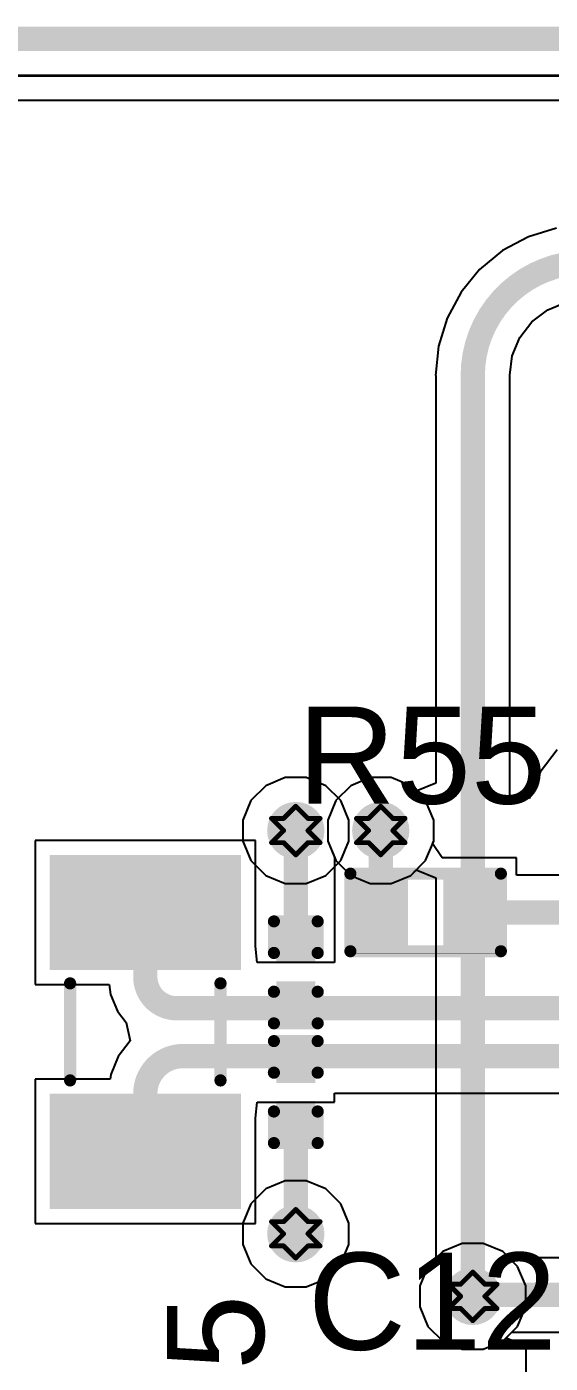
# Model space of a CAD drawing. Header units: inches. Extents: x 24 to 500, y 68 to 269.
# Drawn here: x 330.18 to 335.66, y 153.66 to 167.64 of the extents above; entities that cross this region are included whole.
import ezdxf

# ---------------------------------------------------------------- set-up
doc = ezdxf.new("R2010")
doc.units = ezdxf.units.IN
for name, color, linetype in [('Bottom Layer', 5, 'Continuous'), ('Drill Drawing', 1, 'Continuous'), ('Layer 1', 16, 'Continuous'), ('Layer 2', 76, 'Continuous'), ('Top Layer', 1, 'Continuous'), ('Top Overlay', 2, 'Continuous'), ('Top Paste', 8, 'Continuous'), ('Top Solder', 216, 'Continuous'), ('Via Holes', 16, 'Continuous')]:
    doc.layers.add(name, color=color, linetype=linetype)
doc.styles.add('Arial', font='', dxfattribs={"height": 0.2})
doc.styles.get('Arial').set_extended_font_data('Arial')

# ---------------------------------------------------------------- blocks, each defined once
blk = doc.blocks.new('NX3215SA_32_768K_STD_MUA_8__65')
at = {"layer": 'Top Layer'}
for points in [[(-1.75, 0.9), (-0.75, 0.9), (-0.75, -0.9), (-1.75, -0.9)], [(0.75, 0.9), (1.75, 0.9), (1.75, -0.9), (0.75, -0.9)]]:
    blk.add_hatch(color=1, dxfattribs=at).paths.add_polyline_path(points)
at = {"layer": 'Top Paste'}
for points in [[(-1.75, 0.9), (-0.75, 0.9), (-0.75, -0.9), (-1.75, -0.9)], [(0.75, 0.9), (1.75, 0.9), (1.75, -0.9), (0.75, -0.9)]]:
    blk.add_hatch(color=8, dxfattribs=at).paths.add_polyline_path(points)
at = {"layer": 'Top Solder'}
for points in [[(-1.852, 1.002), (-0.648, 1.002), (-0.648, -1.002), (-1.852, -1.002)], [(0.648, 1.002), (1.852, 1.002), (1.852, -1.002), (0.648, -1.002)]]:
    blk.add_hatch(color=216, dxfattribs=at).paths.add_polyline_path(points)
at = {"layer": 'Top Overlay'}
for points in [[(-0.508, 0.787, 0.127, 0.127, 0), (0.508, 0.787, 0.127, 0.127, 0)], [(-0.508, -0.787, 0.127, 0.127, 0), (0.508, -0.787, 0.127, 0.127, 0)]]:
    blk.add_lwpolyline(points, format="xyseb", dxfattribs=at)
for points in [[(-0.54, 0.787, 0.0635, 0.0635, 1), (-0.476, 0.787, 0.0635, 0.0635, 1)], [(0.476, 0.787, 0.0635, 0.0635, 1), (0.54, 0.787, 0.0635, 0.0635, 1)], [(-0.54, -0.787, 0.0635, 0.0635, 1), (-0.476, -0.787, 0.0635, 0.0635, 1)], [(0.476, -0.787, 0.0635, 0.0635, 1), (0.54, -0.787, 0.0635, 0.0635, 1)]]:
    blk.add_lwpolyline(points, format="xyseb", close=True, dxfattribs=at)
blk = doc.blocks.new('R___0402_119')
at = {"layer": 'Top Layer'}
for points in [[(-0.699, -0.317), (-0.699, 0.318), (-0.241, 0.318), (-0.241, -0.317)], [(0.241, -0.317), (0.241, 0.318), (0.699, 0.318), (0.699, -0.317)]]:
    blk.add_hatch(color=1, dxfattribs=at).paths.add_polyline_path(points)
at = {"layer": 'Top Paste'}
for points in [[(-0.699, -0.317), (-0.699, 0.318), (-0.241, 0.318), (-0.241, -0.317)], [(0.241, -0.317), (0.241, 0.318), (0.699, 0.318), (0.699, -0.317)]]:
    blk.add_hatch(color=8, dxfattribs=at).paths.add_polyline_path(points)
at = {"layer": 'Top Solder'}
for points in [[(-0.754, -0.372), (-0.754, 0.373), (-0.186, 0.373), (-0.186, -0.372)], [(0.186, -0.372), (0.186, 0.373), (0.754, 0.373), (0.754, -0.372)]]:
    blk.add_hatch(color=216, dxfattribs=at).paths.add_polyline_path(points)
at = {"layer": 'Top Overlay'}
for points in [[(-0.787, 0.406, 0.127, 0.127, 0), (0.787, 0.406, 0.127, 0.127, 0)], [(-0.787, -0.406, 0.127, 0.127, 0), (-0.787, 0.406, 0.127, 0.127, 0)], [(0.787, -0.406, 0.127, 0.127, 0), (0.787, 0.406, 0.127, 0.127, 0)], [(-0.787, -0.406, 0.127, 0.127, 0), (0.787, -0.406, 0.127, 0.127, 0)], [(-0.813, -0.432, 0.00323, 0.00323, 0), (0.813, -0.432, 0.00323, 0.00323, 0)]]:
    blk.add_lwpolyline(points, format="xyseb", dxfattribs=at)
for points in [[(-0.819, 0.406, 0.0635, 0.0635, 1), (-0.756, 0.406, 0.0635, 0.0635, 1)], [(-0.819, 0.406, 0.0635, 0.0635, 1), (-0.756, 0.406, 0.0635, 0.0635, 1)], [(0.756, 0.406, 0.0635, 0.0635, 1), (0.819, 0.406, 0.0635, 0.0635, 1)], [(0.756, 0.406, 0.0635, 0.0635, 1), (0.819, 0.406, 0.0635, 0.0635, 1)], [(-0.819, -0.406, 0.0635, 0.0635, 1), (-0.756, -0.406, 0.0635, 0.0635, 1)], [(-0.819, -0.406, 0.0635, 0.0635, 1), (-0.756, -0.406, 0.0635, 0.0635, 1)], [(0.756, -0.406, 0.0635, 0.0635, 1), (0.819, -0.406, 0.0635, 0.0635, 1)], [(0.756, -0.406, 0.0635, 0.0635, 1), (0.819, -0.406, 0.0635, 0.0635, 1)], [(-0.814, -0.432, 0.00161, 0.00161, 1), (-0.812, -0.432, 0.00161, 0.00161, 1)], [(0.812, -0.432, 0.00161, 0.00161, 1), (0.814, -0.432, 0.00161, 0.00161, 1)]]:
    blk.add_lwpolyline(points, format="xyseb", close=True, dxfattribs=at)
blk = doc.blocks.new('C___0201_206')
at = {"layer": 'Top Layer'}
for points in [[(-0.45, 0.15), (-0.15, 0.15), (-0.15, -0.15), (-0.45, -0.15)], [(0.15, 0.15), (0.45, 0.15), (0.45, -0.15), (0.15, -0.15)]]:
    blk.add_hatch(color=1, dxfattribs=at).paths.add_polyline_path(points)
at = {"layer": 'Top Paste'}
for points in [[(-0.45, 0.15), (-0.15, 0.15), (-0.15, -0.15), (-0.45, -0.15)], [(0.15, 0.15), (0.45, 0.15), (0.45, -0.15), (0.15, -0.15)]]:
    blk.add_hatch(color=8, dxfattribs=at).paths.add_polyline_path(points)
at = {"layer": 'Top Solder'}
for points in [[(-0.505, 0.205), (-0.095, 0.205), (-0.095, -0.205), (-0.505, -0.205)], [(0.095, 0.205), (0.505, 0.205), (0.505, -0.205), (0.095, -0.205)]]:
    blk.add_hatch(color=216, dxfattribs=at).paths.add_polyline_path(points)
at = {"layer": 'Top Overlay'}
for points in [[(-0.533, 0.229, 0.127, 0.127, 0), (-0.203, 0.229, 0.127, 0.127, 0)], [(-0.533, 0.229, 0.127, 0.127, 0), (-0.533, -0.229, 0.127, 0.127, 0)], [(0.203, 0.229, 0.127, 0.127, 0), (0.533, 0.229, 0.127, 0.127, 0)], [(0.533, 0.229, 0.127, 0.127, 0), (0.533, -0.229, 0.127, 0.127, 0)], [(-0.533, -0.229, 0.127, 0.127, 0), (-0.203, -0.229, 0.127, 0.127, 0)], [(0.203, -0.229, 0.127, 0.127, 0), (0.533, -0.229, 0.127, 0.127, 0)]]:
    blk.add_lwpolyline(points, format="xyseb", dxfattribs=at)
for points in [[(-0.565, 0.229, 0.0635, 0.0635, 1), (-0.502, 0.229, 0.0635, 0.0635, 1)], [(-0.565, 0.229, 0.0635, 0.0635, 1), (-0.502, 0.229, 0.0635, 0.0635, 1)], [(-0.235, 0.229, 0.0635, 0.0635, 1), (-0.171, 0.229, 0.0635, 0.0635, 1)], [(0.171, 0.229, 0.0635, 0.0635, 1), (0.235, 0.229, 0.0635, 0.0635, 1)], [(0.502, 0.229, 0.0635, 0.0635, 1), (0.565, 0.229, 0.0635, 0.0635, 1)], [(0.502, 0.229, 0.0635, 0.0635, 1), (0.565, 0.229, 0.0635, 0.0635, 1)], [(-0.565, -0.229, 0.0635, 0.0635, 1), (-0.502, -0.229, 0.0635, 0.0635, 1)], [(-0.565, -0.229, 0.0635, 0.0635, 1), (-0.502, -0.229, 0.0635, 0.0635, 1)], [(-0.235, -0.229, 0.0635, 0.0635, 1), (-0.171, -0.229, 0.0635, 0.0635, 1)], [(0.171, -0.229, 0.0635, 0.0635, 1), (0.235, -0.229, 0.0635, 0.0635, 1)], [(0.502, -0.229, 0.0635, 0.0635, 1), (0.565, -0.229, 0.0635, 0.0635, 1)], [(0.502, -0.229, 0.0635, 0.0635, 1), (0.565, -0.229, 0.0635, 0.0635, 1)]]:
    blk.add_lwpolyline(points, format="xyseb", close=True, dxfattribs=at)
blk = doc.blocks.new('C___0201_207')
at = {"layer": 'Top Layer'}
for points in [[(-0.45, 0.15), (-0.15, 0.15), (-0.15, -0.15), (-0.45, -0.15)], [(0.15, 0.15), (0.45, 0.15), (0.45, -0.15), (0.15, -0.15)]]:
    blk.add_hatch(color=1, dxfattribs=at).paths.add_polyline_path(points)
at = {"layer": 'Top Paste'}
for points in [[(-0.45, 0.15), (-0.15, 0.15), (-0.15, -0.15), (-0.45, -0.15)], [(0.15, 0.15), (0.45, 0.15), (0.45, -0.15), (0.15, -0.15)]]:
    blk.add_hatch(color=8, dxfattribs=at).paths.add_polyline_path(points)
at = {"layer": 'Top Solder'}
for points in [[(-0.505, 0.205), (-0.095, 0.205), (-0.095, -0.205), (-0.505, -0.205)], [(0.095, 0.205), (0.505, 0.205), (0.505, -0.205), (0.095, -0.205)]]:
    blk.add_hatch(color=216, dxfattribs=at).paths.add_polyline_path(points)
at = {"layer": 'Top Overlay'}
for points in [[(-0.203, 0.229, 0.127, 0.127, 0), (-0.533, 0.229, 0.127, 0.127, 0)], [(-0.533, -0.229, 0.127, 0.127, 0), (-0.533, 0.229, 0.127, 0.127, 0)], [(0.533, 0.229, 0.127, 0.127, 0), (0.203, 0.229, 0.127, 0.127, 0)], [(0.533, -0.229, 0.127, 0.127, 0), (0.533, 0.229, 0.127, 0.127, 0)], [(-0.203, -0.229, 0.127, 0.127, 0), (-0.533, -0.229, 0.127, 0.127, 0)], [(0.533, -0.229, 0.127, 0.127, 0), (0.203, -0.229, 0.127, 0.127, 0)]]:
    blk.add_lwpolyline(points, format="xyseb", dxfattribs=at)
for points in [[(-0.565, 0.229, 0.0635, 0.0635, 1), (-0.502, 0.229, 0.0635, 0.0635, 1)], [(-0.565, 0.229, 0.0635, 0.0635, 1), (-0.502, 0.229, 0.0635, 0.0635, 1)], [(-0.235, 0.229, 0.0635, 0.0635, 1), (-0.171, 0.229, 0.0635, 0.0635, 1)], [(0.171, 0.229, 0.0635, 0.0635, 1), (0.235, 0.229, 0.0635, 0.0635, 1)], [(0.502, 0.229, 0.0635, 0.0635, 1), (0.565, 0.229, 0.0635, 0.0635, 1)], [(0.502, 0.229, 0.0635, 0.0635, 1), (0.565, 0.229, 0.0635, 0.0635, 1)], [(-0.565, -0.229, 0.0635, 0.0635, 1), (-0.502, -0.229, 0.0635, 0.0635, 1)], [(-0.565, -0.229, 0.0635, 0.0635, 1), (-0.502, -0.229, 0.0635, 0.0635, 1)], [(-0.235, -0.229, 0.0635, 0.0635, 1), (-0.171, -0.229, 0.0635, 0.0635, 1)], [(0.171, -0.229, 0.0635, 0.0635, 1), (0.235, -0.229, 0.0635, 0.0635, 1)], [(0.502, -0.229, 0.0635, 0.0635, 1), (0.565, -0.229, 0.0635, 0.0635, 1)], [(0.502, -0.229, 0.0635, 0.0635, 1), (0.565, -0.229, 0.0635, 0.0635, 1)]]:
    blk.add_lwpolyline(points, format="xyseb", close=True, dxfattribs=at)

msp = doc.modelspace()

# ---------------------------------------------------------------- hatches: boundary and pattern name
at = {"layer": 'Bottom Layer'}
h = msp.add_hatch(color=5, dxfattribs=at)
edge = h.paths.add_edge_path()
edge.add_arc((332.994, 159.231), 0.3, 0, 360)
h = msp.add_hatch(color=5, dxfattribs=at)
edge = h.paths.add_edge_path()
edge.add_arc((333.883, 159.231), 0.3, 0, 360)
h = msp.add_hatch(color=5, dxfattribs=at)
edge = h.paths.add_edge_path()
edge.add_arc((332.994, 155.011), 0.3, 0, 360)
h = msp.add_hatch(color=5, dxfattribs=at)
edge = h.paths.add_edge_path()
edge.add_arc((334.846, 154.356), 0.3, 0, 360)
at = {"layer": 'Layer 1'}
h = msp.add_hatch(color=16, dxfattribs=at)
edge = h.paths.add_edge_path()
edge.add_arc((332.994, 159.231), 0.3, 0, 360)
h = msp.add_hatch(color=16, dxfattribs=at)
edge = h.paths.add_edge_path()
edge.add_arc((333.883, 159.231), 0.3, 0, 360)
h = msp.add_hatch(color=16, dxfattribs=at)
edge = h.paths.add_edge_path()
edge.add_arc((332.994, 155.011), 0.3, 0, 360)
h = msp.add_hatch(color=16, dxfattribs=at)
edge = h.paths.add_edge_path()
edge.add_arc((334.846, 154.356), 0.3, 0, 360)
at = {"layer": 'Layer 2'}
h = msp.add_hatch(color=76, dxfattribs=at)
edge = h.paths.add_edge_path()
edge.add_arc((332.994, 159.231), 0.3, 0, 360)
h = msp.add_hatch(color=76, dxfattribs=at)
edge = h.paths.add_edge_path()
edge.add_arc((333.883, 159.231), 0.3, 0, 360)
h = msp.add_hatch(color=76, dxfattribs=at)
edge = h.paths.add_edge_path()
edge.add_arc((332.994, 155.011), 0.3, 0, 360)
h = msp.add_hatch(color=76, dxfattribs=at)
edge = h.paths.add_edge_path()
edge.add_arc((334.846, 154.356), 0.3, 0, 360)
at = {"layer": 'Top Layer'}
h = msp.add_hatch(color=1, dxfattribs=at)
edge = h.paths.add_edge_path()
edge.add_arc((332.994, 159.231), 0.3, 0, 360)
h = msp.add_hatch(color=1, dxfattribs=at)
edge = h.paths.add_edge_path()
edge.add_arc((333.883, 159.231), 0.3, 0, 360)
h = msp.add_hatch(color=1, dxfattribs=at)
edge = h.paths.add_edge_path()
edge.add_arc((332.994, 155.011), 0.3, 0, 360)
h = msp.add_hatch(color=1, dxfattribs=at)
edge = h.paths.add_edge_path()
edge.add_arc((334.846, 154.356), 0.3, 0, 360)
at = {"layer": 'Via Holes'}
h = msp.add_hatch(color=7, dxfattribs=at)
edge = h.paths.add_edge_path()
edge.add_arc((332.994, 159.231), 0.15, 0, 360)
h = msp.add_hatch(color=7, dxfattribs=at)
edge = h.paths.add_edge_path()
edge.add_arc((333.883, 159.231), 0.15, 0, 360)
h = msp.add_hatch(color=7, dxfattribs=at)
edge = h.paths.add_edge_path()
edge.add_arc((332.994, 155.011), 0.15, 0, 360)
h = msp.add_hatch(color=7, dxfattribs=at)
edge = h.paths.add_edge_path()
edge.add_arc((334.846, 154.356), 0.15, 0, 360)

# ---------------------------------------------------------------- linework, layer by layer
at = {"layer": 'Bottom Layer'}
for p, q in [((337.313, 167.132), (317.246, 167.132)), ((317.505, 166.873), (337.221, 166.873)), ((335.724, 165.535), (335.428, 165.445)), ((335.428, 165.445), (335.156, 165.3)), ((335.156, 165.3), (334.918, 165.104)), ((334.918, 165.104), (334.723, 164.866)), ((334.723, 164.866), (334.577, 164.594)), ((335.466, 164.556), (335.632, 164.682)), ((335.632, 164.682), (335.824, 164.762)), ((334.577, 164.594), (334.488, 164.299)), ((335.34, 164.391), (335.466, 164.556)), ((335.26, 164.198), (335.34, 164.391)), ((334.488, 164.299), (334.457, 163.992)), ((335.233, 163.997), (335.26, 164.198)), ((334.457, 163.992), (334.458, 163.992)), ((334.458, 163.992), (334.458, 159.727)), ((335.234, 163.992), (335.233, 163.997)), ((335.234, 159.59), (335.234, 163.992)), ((335.731, 160.077), (335.55, 159.841)), ((333.773, 159.785), (333.569, 159.7)), ((333.993, 159.785), (333.773, 159.785)), ((334.197, 159.7), (333.993, 159.785)), ((335.55, 159.841), (335.436, 159.567)), ((333.569, 159.7), (333.413, 159.544)), ((334.255, 159.643), (334.197, 159.7)), ((334.458, 159.727), (334.255, 159.643)), ((333.413, 159.544), (333.329, 159.341)), ((335.436, 159.567), (335.234, 159.59)), ((333.329, 159.341), (333.329, 159.12)), ((333.329, 159.12), (333.413, 158.917)), ((333.413, 158.917), (333.569, 158.761)), ((333.569, 158.761), (333.773, 158.677)), ((333.993, 158.677), (334.197, 158.761)), ((334.197, 158.761), (334.255, 158.819)), ((334.255, 158.819), (334.458, 158.735)), ((333.773, 158.677), (333.993, 158.677)), ((334.458, 158.735), (334.458, 154.751)), ((334.458, 154.751), (334.376, 154.67)), ((334.376, 154.67), (334.292, 154.466)), ((334.292, 154.466), (334.292, 154.246)), ((334.292, 154.246), (334.376, 154.042)), ((334.376, 154.042), (334.532, 153.886)), ((334.532, 153.886), (334.736, 153.802)), ((334.956, 153.802), (335.16, 153.886)), ((335.16, 153.886), (335.197, 153.923)), ((335.197, 153.923), (335.4, 153.839)), ((334.736, 153.802), (334.956, 153.802)), ((335.4, 153.839), (335.4, 152.446))]:
    msp.add_line(p, q, dxfattribs=at)
for points in [[(334.846, 163.992, 0.254, 0.254, -0.414214), (336.03, 165.176, 0.254, 0.254, 0)], [(334.846, 154.356, 0.254, 0.254, 0), (334.846, 163.992, 0.254, 0.254, 0)]]:
    msp.add_lwpolyline(points, format="xyseb", dxfattribs=at)
for points in [[(334.782, 163.992, 0.127, 0.127, 1), (334.909, 163.992, 0.127, 0.127, 1)], [(334.782, 163.992, 0.127, 0.127, 1), (334.909, 163.992, 0.127, 0.127, 1)], [(334.782, 154.356, 0.127, 0.127, 1), (334.909, 154.356, 0.127, 0.127, 1)]]:
    msp.add_lwpolyline(points, format="xyseb", close=True, dxfattribs=at)
at = {"layer": 'Drill Drawing'}
for points in [[(332.867, 159.358, 0.0508, 0.0508, 0), (332.994, 159.485, 0.0508, 0.0508, 0)], [(332.994, 159.485, 0.0508, 0.0508, 0), (333.121, 159.358, 0.0508, 0.0508, 0)], [(333.756, 159.358, 0.0508, 0.0508, 0), (333.883, 159.485, 0.0508, 0.0508, 0)], [(333.883, 159.485, 0.0508, 0.0508, 0), (334.01, 159.358, 0.0508, 0.0508, 0)], [(332.74, 159.358, 0.0508, 0.0508, 0), (332.867, 159.231, 0.0508, 0.0508, 0)], [(332.74, 159.358, 0.0508, 0.0508, 0), (332.867, 159.358, 0.0508, 0.0508, 0)], [(333.121, 159.358, 0.0508, 0.0508, 0), (333.248, 159.358, 0.0508, 0.0508, 0)], [(333.121, 159.231, 0.0508, 0.0508, 0), (333.248, 159.358, 0.0508, 0.0508, 0)], [(333.629, 159.358, 0.0508, 0.0508, 0), (333.756, 159.231, 0.0508, 0.0508, 0)], [(333.629, 159.358, 0.0508, 0.0508, 0), (333.756, 159.358, 0.0508, 0.0508, 0)], [(334.01, 159.358, 0.0508, 0.0508, 0), (334.137, 159.358, 0.0508, 0.0508, 0)], [(334.01, 159.231, 0.0508, 0.0508, 0), (334.137, 159.358, 0.0508, 0.0508, 0)], [(332.74, 159.104, 0.0508, 0.0508, 0), (332.867, 159.231, 0.0508, 0.0508, 0)], [(333.121, 159.231, 0.0508, 0.0508, 0), (333.248, 159.104, 0.0508, 0.0508, 0)], [(333.629, 159.104, 0.0508, 0.0508, 0), (333.756, 159.231, 0.0508, 0.0508, 0)], [(334.01, 159.231, 0.0508, 0.0508, 0), (334.137, 159.104, 0.0508, 0.0508, 0)], [(332.74, 159.104, 0.0508, 0.0508, 0), (332.867, 159.104, 0.0508, 0.0508, 0)], [(332.867, 159.104, 0.0508, 0.0508, 0), (332.994, 158.977, 0.0508, 0.0508, 0)], [(332.994, 158.977, 0.0508, 0.0508, 0), (333.121, 159.104, 0.0508, 0.0508, 0)], [(333.121, 159.104, 0.0508, 0.0508, 0), (333.248, 159.104, 0.0508, 0.0508, 0)], [(333.629, 159.104, 0.0508, 0.0508, 0), (333.756, 159.104, 0.0508, 0.0508, 0)], [(333.756, 159.104, 0.0508, 0.0508, 0), (333.883, 158.977, 0.0508, 0.0508, 0)], [(333.883, 158.977, 0.0508, 0.0508, 0), (334.01, 159.104, 0.0508, 0.0508, 0)], [(334.01, 159.104, 0.0508, 0.0508, 0), (334.137, 159.104, 0.0508, 0.0508, 0)], [(332.867, 155.138, 0.0508, 0.0508, 0), (332.994, 155.265, 0.0508, 0.0508, 0)], [(332.994, 155.265, 0.0508, 0.0508, 0), (333.121, 155.138, 0.0508, 0.0508, 0)], [(332.74, 155.138, 0.0508, 0.0508, 0), (332.867, 155.011, 0.0508, 0.0508, 0)], [(332.74, 155.138, 0.0508, 0.0508, 0), (332.867, 155.138, 0.0508, 0.0508, 0)], [(333.121, 155.138, 0.0508, 0.0508, 0), (333.248, 155.138, 0.0508, 0.0508, 0)], [(333.121, 155.011, 0.0508, 0.0508, 0), (333.248, 155.138, 0.0508, 0.0508, 0)], [(332.74, 154.884, 0.0508, 0.0508, 0), (332.867, 155.011, 0.0508, 0.0508, 0)], [(333.121, 155.011, 0.0508, 0.0508, 0), (333.248, 154.884, 0.0508, 0.0508, 0)], [(332.74, 154.884, 0.0508, 0.0508, 0), (332.867, 154.884, 0.0508, 0.0508, 0)], [(332.867, 154.884, 0.0508, 0.0508, 0), (332.994, 154.757, 0.0508, 0.0508, 0)], [(332.994, 154.757, 0.0508, 0.0508, 0), (333.121, 154.884, 0.0508, 0.0508, 0)], [(333.121, 154.884, 0.0508, 0.0508, 0), (333.248, 154.884, 0.0508, 0.0508, 0)], [(334.719, 154.483, 0.0508, 0.0508, 0), (334.846, 154.61, 0.0508, 0.0508, 0)], [(334.846, 154.61, 0.0508, 0.0508, 0), (334.973, 154.483, 0.0508, 0.0508, 0)], [(334.592, 154.483, 0.0508, 0.0508, 0), (334.719, 154.356, 0.0508, 0.0508, 0)], [(334.592, 154.483, 0.0508, 0.0508, 0), (334.719, 154.483, 0.0508, 0.0508, 0)], [(334.973, 154.483, 0.0508, 0.0508, 0), (335.1, 154.483, 0.0508, 0.0508, 0)], [(334.973, 154.356, 0.0508, 0.0508, 0), (335.1, 154.483, 0.0508, 0.0508, 0)], [(334.592, 154.229, 0.0508, 0.0508, 0), (334.719, 154.356, 0.0508, 0.0508, 0)], [(334.973, 154.356, 0.0508, 0.0508, 0), (335.1, 154.229, 0.0508, 0.0508, 0)], [(334.592, 154.229, 0.0508, 0.0508, 0), (334.719, 154.229, 0.0508, 0.0508, 0)], [(334.719, 154.229, 0.0508, 0.0508, 0), (334.846, 154.102, 0.0508, 0.0508, 0)], [(334.846, 154.102, 0.0508, 0.0508, 0), (334.973, 154.229, 0.0508, 0.0508, 0)], [(334.973, 154.229, 0.0508, 0.0508, 0), (335.1, 154.229, 0.0508, 0.0508, 0)]]:
    msp.add_lwpolyline(points, format="xyseb", dxfattribs=at)
for points in [[(332.981, 159.485, 0.0254, 0.0254, 1), (333.007, 159.485, 0.0254, 0.0254, 1)], [(332.981, 159.485, 0.0254, 0.0254, 1), (333.007, 159.485, 0.0254, 0.0254, 1)], [(333.87, 159.485, 0.0254, 0.0254, 1), (333.896, 159.485, 0.0254, 0.0254, 1)], [(333.87, 159.485, 0.0254, 0.0254, 1), (333.896, 159.485, 0.0254, 0.0254, 1)], [(332.727, 159.358, 0.0254, 0.0254, 1), (332.753, 159.358, 0.0254, 0.0254, 1)], [(332.727, 159.358, 0.0254, 0.0254, 1), (332.753, 159.358, 0.0254, 0.0254, 1)], [(332.854, 159.358, 0.0254, 0.0254, 1), (332.88, 159.358, 0.0254, 0.0254, 1)], [(332.854, 159.358, 0.0254, 0.0254, 1), (332.88, 159.358, 0.0254, 0.0254, 1)], [(333.108, 159.358, 0.0254, 0.0254, 1), (333.134, 159.358, 0.0254, 0.0254, 1)], [(333.108, 159.358, 0.0254, 0.0254, 1), (333.134, 159.358, 0.0254, 0.0254, 1)], [(333.235, 159.358, 0.0254, 0.0254, 1), (333.261, 159.358, 0.0254, 0.0254, 1)], [(333.235, 159.358, 0.0254, 0.0254, 1), (333.261, 159.358, 0.0254, 0.0254, 1)], [(333.616, 159.358, 0.0254, 0.0254, 1), (333.642, 159.358, 0.0254, 0.0254, 1)], [(333.616, 159.358, 0.0254, 0.0254, 1), (333.642, 159.358, 0.0254, 0.0254, 1)], [(333.743, 159.358, 0.0254, 0.0254, 1), (333.769, 159.358, 0.0254, 0.0254, 1)], [(333.743, 159.358, 0.0254, 0.0254, 1), (333.769, 159.358, 0.0254, 0.0254, 1)], [(333.997, 159.358, 0.0254, 0.0254, 1), (334.023, 159.358, 0.0254, 0.0254, 1)], [(333.997, 159.358, 0.0254, 0.0254, 1), (334.023, 159.358, 0.0254, 0.0254, 1)], [(334.124, 159.358, 0.0254, 0.0254, 1), (334.15, 159.358, 0.0254, 0.0254, 1)], [(334.124, 159.358, 0.0254, 0.0254, 1), (334.15, 159.358, 0.0254, 0.0254, 1)], [(332.854, 159.231, 0.0254, 0.0254, 1), (332.88, 159.231, 0.0254, 0.0254, 1)], [(332.854, 159.231, 0.0254, 0.0254, 1), (332.88, 159.231, 0.0254, 0.0254, 1)], [(333.108, 159.231, 0.0254, 0.0254, 1), (333.134, 159.231, 0.0254, 0.0254, 1)], [(333.108, 159.231, 0.0254, 0.0254, 1), (333.134, 159.231, 0.0254, 0.0254, 1)], [(333.743, 159.231, 0.0254, 0.0254, 1), (333.769, 159.231, 0.0254, 0.0254, 1)], [(333.743, 159.231, 0.0254, 0.0254, 1), (333.769, 159.231, 0.0254, 0.0254, 1)], [(333.997, 159.231, 0.0254, 0.0254, 1), (334.023, 159.231, 0.0254, 0.0254, 1)], [(333.997, 159.231, 0.0254, 0.0254, 1), (334.023, 159.231, 0.0254, 0.0254, 1)], [(332.727, 159.104, 0.0254, 0.0254, 1), (332.753, 159.104, 0.0254, 0.0254, 1)], [(332.727, 159.104, 0.0254, 0.0254, 1), (332.753, 159.104, 0.0254, 0.0254, 1)], [(332.854, 159.104, 0.0254, 0.0254, 1), (332.88, 159.104, 0.0254, 0.0254, 1)], [(332.854, 159.104, 0.0254, 0.0254, 1), (332.88, 159.104, 0.0254, 0.0254, 1)], [(333.108, 159.104, 0.0254, 0.0254, 1), (333.134, 159.104, 0.0254, 0.0254, 1)], [(333.108, 159.104, 0.0254, 0.0254, 1), (333.134, 159.104, 0.0254, 0.0254, 1)], [(333.235, 159.104, 0.0254, 0.0254, 1), (333.261, 159.104, 0.0254, 0.0254, 1)], [(333.235, 159.104, 0.0254, 0.0254, 1), (333.261, 159.104, 0.0254, 0.0254, 1)], [(333.616, 159.104, 0.0254, 0.0254, 1), (333.642, 159.104, 0.0254, 0.0254, 1)], [(333.616, 159.104, 0.0254, 0.0254, 1), (333.642, 159.104, 0.0254, 0.0254, 1)], [(333.743, 159.104, 0.0254, 0.0254, 1), (333.769, 159.104, 0.0254, 0.0254, 1)], [(333.743, 159.104, 0.0254, 0.0254, 1), (333.769, 159.104, 0.0254, 0.0254, 1)], [(333.997, 159.104, 0.0254, 0.0254, 1), (334.023, 159.104, 0.0254, 0.0254, 1)], [(333.997, 159.104, 0.0254, 0.0254, 1), (334.023, 159.104, 0.0254, 0.0254, 1)], [(334.124, 159.104, 0.0254, 0.0254, 1), (334.15, 159.104, 0.0254, 0.0254, 1)], [(334.124, 159.104, 0.0254, 0.0254, 1), (334.15, 159.104, 0.0254, 0.0254, 1)], [(332.981, 158.977, 0.0254, 0.0254, 1), (333.007, 158.977, 0.0254, 0.0254, 1)], [(332.981, 158.977, 0.0254, 0.0254, 1), (333.007, 158.977, 0.0254, 0.0254, 1)], [(333.87, 158.977, 0.0254, 0.0254, 1), (333.896, 158.977, 0.0254, 0.0254, 1)], [(333.87, 158.977, 0.0254, 0.0254, 1), (333.896, 158.977, 0.0254, 0.0254, 1)], [(332.981, 155.265, 0.0254, 0.0254, 1), (333.007, 155.265, 0.0254, 0.0254, 1)], [(332.981, 155.265, 0.0254, 0.0254, 1), (333.007, 155.265, 0.0254, 0.0254, 1)], [(332.727, 155.138, 0.0254, 0.0254, 1), (332.753, 155.138, 0.0254, 0.0254, 1)], [(332.727, 155.138, 0.0254, 0.0254, 1), (332.753, 155.138, 0.0254, 0.0254, 1)], [(332.854, 155.138, 0.0254, 0.0254, 1), (332.88, 155.138, 0.0254, 0.0254, 1)], [(332.854, 155.138, 0.0254, 0.0254, 1), (332.88, 155.138, 0.0254, 0.0254, 1)], [(333.108, 155.138, 0.0254, 0.0254, 1), (333.134, 155.138, 0.0254, 0.0254, 1)], [(333.108, 155.138, 0.0254, 0.0254, 1), (333.134, 155.138, 0.0254, 0.0254, 1)], [(333.235, 155.138, 0.0254, 0.0254, 1), (333.261, 155.138, 0.0254, 0.0254, 1)], [(333.235, 155.138, 0.0254, 0.0254, 1), (333.261, 155.138, 0.0254, 0.0254, 1)], [(332.854, 155.011, 0.0254, 0.0254, 1), (332.88, 155.011, 0.0254, 0.0254, 1)], [(332.854, 155.011, 0.0254, 0.0254, 1), (332.88, 155.011, 0.0254, 0.0254, 1)], [(333.108, 155.011, 0.0254, 0.0254, 1), (333.134, 155.011, 0.0254, 0.0254, 1)], [(333.108, 155.011, 0.0254, 0.0254, 1), (333.134, 155.011, 0.0254, 0.0254, 1)], [(332.727, 154.884, 0.0254, 0.0254, 1), (332.753, 154.884, 0.0254, 0.0254, 1)], [(332.727, 154.884, 0.0254, 0.0254, 1), (332.753, 154.884, 0.0254, 0.0254, 1)], [(332.854, 154.884, 0.0254, 0.0254, 1), (332.88, 154.884, 0.0254, 0.0254, 1)], [(332.854, 154.884, 0.0254, 0.0254, 1), (332.88, 154.884, 0.0254, 0.0254, 1)], [(333.108, 154.884, 0.0254, 0.0254, 1), (333.134, 154.884, 0.0254, 0.0254, 1)], [(333.108, 154.884, 0.0254, 0.0254, 1), (333.134, 154.884, 0.0254, 0.0254, 1)], [(333.235, 154.884, 0.0254, 0.0254, 1), (333.261, 154.884, 0.0254, 0.0254, 1)], [(333.235, 154.884, 0.0254, 0.0254, 1), (333.261, 154.884, 0.0254, 0.0254, 1)], [(332.981, 154.757, 0.0254, 0.0254, 1), (333.007, 154.757, 0.0254, 0.0254, 1)], [(332.981, 154.757, 0.0254, 0.0254, 1), (333.007, 154.757, 0.0254, 0.0254, 1)], [(334.833, 154.61, 0.0254, 0.0254, 1), (334.859, 154.61, 0.0254, 0.0254, 1)], [(334.833, 154.61, 0.0254, 0.0254, 1), (334.859, 154.61, 0.0254, 0.0254, 1)], [(334.579, 154.483, 0.0254, 0.0254, 1), (334.605, 154.483, 0.0254, 0.0254, 1)], [(334.579, 154.483, 0.0254, 0.0254, 1), (334.605, 154.483, 0.0254, 0.0254, 1)], [(334.706, 154.483, 0.0254, 0.0254, 1), (334.732, 154.483, 0.0254, 0.0254, 1)], [(334.706, 154.483, 0.0254, 0.0254, 1), (334.732, 154.483, 0.0254, 0.0254, 1)], [(334.96, 154.483, 0.0254, 0.0254, 1), (334.986, 154.483, 0.0254, 0.0254, 1)], [(334.96, 154.483, 0.0254, 0.0254, 1), (334.986, 154.483, 0.0254, 0.0254, 1)], [(335.087, 154.483, 0.0254, 0.0254, 1), (335.113, 154.483, 0.0254, 0.0254, 1)], [(335.087, 154.483, 0.0254, 0.0254, 1), (335.113, 154.483, 0.0254, 0.0254, 1)], [(334.706, 154.356, 0.0254, 0.0254, 1), (334.732, 154.356, 0.0254, 0.0254, 1)], [(334.706, 154.356, 0.0254, 0.0254, 1), (334.732, 154.356, 0.0254, 0.0254, 1)], [(334.96, 154.356, 0.0254, 0.0254, 1), (334.986, 154.356, 0.0254, 0.0254, 1)], [(334.96, 154.356, 0.0254, 0.0254, 1), (334.986, 154.356, 0.0254, 0.0254, 1)], [(334.579, 154.229, 0.0254, 0.0254, 1), (334.605, 154.229, 0.0254, 0.0254, 1)], [(334.579, 154.229, 0.0254, 0.0254, 1), (334.605, 154.229, 0.0254, 0.0254, 1)], [(334.706, 154.229, 0.0254, 0.0254, 1), (334.732, 154.229, 0.0254, 0.0254, 1)], [(334.706, 154.229, 0.0254, 0.0254, 1), (334.732, 154.229, 0.0254, 0.0254, 1)], [(334.96, 154.229, 0.0254, 0.0254, 1), (334.986, 154.229, 0.0254, 0.0254, 1)], [(334.96, 154.229, 0.0254, 0.0254, 1), (334.986, 154.229, 0.0254, 0.0254, 1)], [(335.087, 154.229, 0.0254, 0.0254, 1), (335.113, 154.229, 0.0254, 0.0254, 1)], [(335.087, 154.229, 0.0254, 0.0254, 1), (335.113, 154.229, 0.0254, 0.0254, 1)], [(334.833, 154.102, 0.0254, 0.0254, 1), (334.859, 154.102, 0.0254, 0.0254, 1)], [(334.833, 154.102, 0.0254, 0.0254, 1), (334.859, 154.102, 0.0254, 0.0254, 1)]]:
    msp.add_lwpolyline(points, format="xyseb", close=True, dxfattribs=at)
at = {"layer": 'Layer 1'}
for p, q in [((333.773, 159.785), (333.569, 159.7)), ((333.993, 159.785), (333.773, 159.785)), ((334.197, 159.7), (333.993, 159.785)), ((333.569, 159.7), (333.413, 159.544)), ((334.353, 159.544), (334.197, 159.7)), ((333.413, 159.544), (333.329, 159.341)), ((334.437, 159.341), (334.353, 159.544)), ((333.329, 159.341), (333.329, 159.12)), ((334.437, 159.12), (334.437, 159.341)), ((333.329, 159.12), (333.413, 158.917)), ((334.353, 158.917), (334.437, 159.12)), ((333.413, 158.917), (333.569, 158.761)), ((334.197, 158.761), (334.353, 158.917)), ((333.569, 158.761), (333.773, 158.677)), ((333.993, 158.677), (334.197, 158.761)), ((333.773, 158.677), (333.993, 158.677)), ((334.736, 154.91), (334.532, 154.825)), ((334.956, 154.91), (334.736, 154.91)), ((335.16, 154.825), (334.956, 154.91)), ((334.532, 154.825), (334.376, 154.67)), ((335.316, 154.67), (335.16, 154.825)), ((334.376, 154.67), (334.292, 154.466)), ((335.4, 154.466), (335.316, 154.67)), ((334.292, 154.466), (334.292, 154.246)), ((335.4, 154.246), (335.4, 154.466)), ((334.292, 154.246), (334.376, 154.042)), ((335.316, 154.042), (335.4, 154.246)), ((334.376, 154.042), (334.532, 153.886)), ((335.16, 153.886), (335.316, 154.042)), ((334.532, 153.886), (334.736, 153.802)), ((334.956, 153.802), (335.16, 153.886)), ((334.736, 153.802), (334.956, 153.802))]:
    msp.add_line(p, q, dxfattribs=at)
at = {"layer": 'Layer 2'}
for p, q in [((332.884, 159.785), (332.68, 159.7)), ((333.104, 159.785), (332.884, 159.785)), ((333.308, 159.7), (333.104, 159.785)), ((332.68, 159.7), (332.524, 159.544)), ((333.464, 159.544), (333.308, 159.7)), ((332.524, 159.544), (332.44, 159.341)), ((333.548, 159.341), (333.464, 159.544)), ((332.44, 159.341), (332.44, 159.12)), ((333.548, 159.12), (333.548, 159.341)), ((332.44, 159.12), (332.524, 158.917)), ((333.464, 158.917), (333.548, 159.12)), ((332.524, 158.917), (332.68, 158.761)), ((333.308, 158.761), (333.464, 158.917)), ((332.68, 158.761), (332.884, 158.677)), ((333.104, 158.677), (333.308, 158.761)), ((332.884, 158.677), (333.104, 158.677)), ((332.884, 155.565), (332.68, 155.48)), ((333.104, 155.565), (332.884, 155.565)), ((333.308, 155.48), (333.104, 155.565)), ((332.68, 155.48), (332.524, 155.324)), ((333.464, 155.324), (333.308, 155.48)), ((332.524, 155.324), (332.44, 155.121)), ((333.548, 155.121), (333.464, 155.324)), ((332.44, 155.121), (332.44, 154.9)), ((333.548, 154.9), (333.548, 155.121)), ((332.44, 154.9), (332.524, 154.697)), ((333.464, 154.697), (333.548, 154.9)), ((334.736, 154.91), (334.532, 154.825)), ((334.956, 154.91), (334.736, 154.91)), ((335.16, 154.825), (334.956, 154.91)), ((334.532, 154.825), (334.376, 154.67)), ((335.316, 154.67), (335.16, 154.825)), ((332.524, 154.697), (332.68, 154.541)), ((333.308, 154.541), (333.464, 154.697)), ((334.376, 154.67), (334.292, 154.466)), ((335.4, 154.466), (335.316, 154.67)), ((332.68, 154.541), (332.884, 154.457)), ((332.884, 154.457), (333.104, 154.457)), ((333.104, 154.457), (333.308, 154.541)), ((334.292, 154.466), (334.292, 154.246)), ((335.4, 154.246), (335.4, 154.466)), ((334.292, 154.246), (334.376, 154.042)), ((335.316, 154.042), (335.4, 154.246)), ((334.376, 154.042), (334.532, 153.886)), ((335.16, 153.886), (335.316, 154.042)), ((334.532, 153.886), (334.736, 153.802)), ((334.956, 153.802), (335.16, 153.886)), ((334.736, 153.802), (334.956, 153.802))]:
    msp.add_line(p, q, dxfattribs=at)
at = {"layer": 'Top Layer'}
for p, q in [((312.146, 167.128), (337.114, 167.128)), ((333.773, 159.785), (333.569, 159.7)), ((333.993, 159.785), (333.773, 159.785)), ((334.197, 159.7), (333.993, 159.785)), ((333.569, 159.7), (333.413, 159.544)), ((334.353, 159.544), (334.197, 159.7)), ((333.413, 159.544), (333.329, 159.341)), ((334.437, 159.341), (334.353, 159.544)), ((333.329, 159.341), (333.329, 159.12)), ((334.437, 159.12), (334.437, 159.341)), ((332.573, 159.128), (330.265, 159.128)), ((330.265, 159.128), (330.265, 157.62)), ((332.573, 158.022), (332.573, 159.128)), ((333.329, 159.12), (333.401, 158.947)), ((334.426, 159.094), (334.437, 159.12)), ((334.525, 158.946), (334.426, 159.094)), ((333.401, 158.947), (333.4, 158.946)), ((333.4, 158.946), (333.4, 158.946)), ((333.4, 158.946), (333.4, 158.028)), ((335.305, 158.946), (334.525, 158.946)), ((335.305, 158.763), (335.305, 158.946)), ((335.961, 158.763), (335.305, 158.763)), ((332.59, 157.851), (332.573, 158.022)), ((333.4, 158.028), (333.398, 157.851)), ((333.242, 157.851), (332.59, 157.851)), ((333.398, 157.851), (333.242, 157.851)), ((330.265, 157.62), (331.042, 157.62)), ((331.042, 157.62), (331.056, 157.514)), ((331.056, 157.514), (331.128, 157.341)), ((331.128, 157.341), (331.219, 157.222)), ((331.219, 157.222), (331.26, 157.029)), ((331.26, 157.029), (331.136, 156.868)), ((331.136, 156.868), (331.058, 156.679)), ((331.058, 156.679), (331.051, 156.628)), ((331.051, 156.628), (330.265, 156.628)), ((330.265, 156.628), (330.265, 155.12)), ((332.573, 156.22), (332.59, 156.39)), ((332.59, 156.39), (333.398, 156.39)), ((333.398, 156.39), (333.398, 156.482)), ((333.398, 156.482), (335.961, 156.482)), ((332.573, 155.12), (332.573, 156.22)), ((330.265, 155.12), (332.573, 155.12)), ((334.736, 154.91), (334.532, 154.825)), ((334.956, 154.91), (334.736, 154.91)), ((335.16, 154.825), (334.956, 154.91)), ((334.532, 154.825), (334.376, 154.67)), ((335.226, 154.759), (335.16, 154.825)), ((335.961, 154.759), (335.226, 154.759)), ((334.376, 154.67), (334.292, 154.466)), ((334.292, 154.466), (334.292, 154.246)), ((334.292, 154.246), (334.376, 154.042)), ((334.376, 154.042), (334.532, 153.886)), ((334.532, 153.886), (334.736, 153.802)), ((334.956, 153.802), (335.16, 153.886)), ((335.16, 153.886), (335.256, 153.982)), ((335.256, 153.982), (335.961, 153.982)), ((334.736, 153.802), (334.956, 153.802))]:
    msp.add_line(p, q, dxfattribs=at)
for points in [[(312.146, 167.516, 0.254, 0.254, 0), (359.109, 167.516, 0.254, 0.254, 0)], [(332.994, 158.047, 0.254, 0.254, 0), (332.994, 159.231, 0.254, 0.254, 0)], [(333.883, 158.374, 0.254, 0.254, 0), (333.883, 159.231, 0.254, 0.254, 0)], [(331.419, 157.699, 0.254, 0.254, 0), (331.419, 158.374, 0.254, 0.254, 0)], [(334.823, 158.374, 0.254, 0.254, 0), (336.995, 158.374, 0.254, 0.254, 0)], [(331.748, 157.371, 0.254, 0.254, -0.414214), (331.419, 157.699, 0.254, 0.254, 0)], [(331.748, 157.371, 0.254, 0.254, 0), (332.994, 157.371, 0.254, 0.254, 0)], [(332.994, 157.371, 0.254, 0.254, 0), (336.995, 157.371, 0.254, 0.254, 0)], [(331.419, 156.477, 0.254, 0.254, -0.414214), (331.813, 156.871, 0.254, 0.254, 0)], [(331.813, 156.871, 0.254, 0.254, 0), (332.994, 156.871, 0.254, 0.254, 0)], [(332.994, 156.871, 0.254, 0.254, 0), (336.995, 156.871, 0.254, 0.254, 0)], [(331.419, 156.247, 0.254, 0.254, 0), (331.419, 156.477, 0.254, 0.254, 0)], [(331.419, 156.247, 0.254, 0.254, 0), (331.419, 155.874, 0.254, 0.254, 0)], [(332.994, 155.011, 0.254, 0.254, 0), (332.994, 156.194, 0.254, 0.254, 0)], [(334.846, 154.371, 0.254, 0.254, 0), (336.995, 154.371, 0.254, 0.254, 0)], [(334.846, 154.356, 0.254, 0.254, 0), (334.846, 154.371, 0.254, 0.254, 0)]]:
    msp.add_lwpolyline(points, format="xyseb", dxfattribs=at)
for points in [[(332.93, 159.231, 0.127, 0.127, 1), (333.058, 159.231, 0.127, 0.127, 1)], [(333.82, 159.231, 0.127, 0.127, 1), (333.947, 159.231, 0.127, 0.127, 1)], [(331.356, 158.374, 0.127, 0.127, 1), (331.483, 158.374, 0.127, 0.127, 1)], [(333.82, 158.374, 0.127, 0.127, 1), (333.947, 158.374, 0.127, 0.127, 1)], [(334.759, 158.374, 0.127, 0.127, 1), (334.886, 158.374, 0.127, 0.127, 1)], [(332.93, 158.047, 0.127, 0.127, 1), (333.058, 158.047, 0.127, 0.127, 1)], [(331.356, 157.699, 0.127, 0.127, 1), (331.483, 157.699, 0.127, 0.127, 1)], [(331.356, 157.699, 0.127, 0.127, 1), (331.483, 157.699, 0.127, 0.127, 1)], [(331.684, 157.371, 0.127, 0.127, 1), (331.811, 157.371, 0.127, 0.127, 1)], [(331.684, 157.371, 0.127, 0.127, 1), (331.811, 157.371, 0.127, 0.127, 1)], [(332.93, 157.371, 0.127, 0.127, 1), (333.058, 157.371, 0.127, 0.127, 1)], [(332.93, 157.371, 0.127, 0.127, 1), (333.058, 157.371, 0.127, 0.127, 1)], [(331.749, 156.871, 0.127, 0.127, 1), (331.876, 156.871, 0.127, 0.127, 1)], [(331.749, 156.871, 0.127, 0.127, 1), (331.876, 156.871, 0.127, 0.127, 1)], [(332.93, 156.871, 0.127, 0.127, 1), (333.058, 156.871, 0.127, 0.127, 1)], [(332.93, 156.871, 0.127, 0.127, 1), (333.058, 156.871, 0.127, 0.127, 1)], [(331.356, 156.477, 0.127, 0.127, 1), (331.483, 156.477, 0.127, 0.127, 1)], [(331.356, 156.477, 0.127, 0.127, 1), (331.483, 156.477, 0.127, 0.127, 1)], [(331.356, 156.247, 0.127, 0.127, 1), (331.483, 156.247, 0.127, 0.127, 1)], [(331.356, 156.247, 0.127, 0.127, 1), (331.483, 156.247, 0.127, 0.127, 1)], [(332.93, 156.194, 0.127, 0.127, 1), (333.058, 156.194, 0.127, 0.127, 1)], [(331.356, 155.874, 0.127, 0.127, 1), (331.483, 155.874, 0.127, 0.127, 1)], [(332.93, 155.011, 0.127, 0.127, 1), (333.058, 155.011, 0.127, 0.127, 1)], [(334.782, 154.371, 0.127, 0.127, 1), (334.909, 154.371, 0.127, 0.127, 1)], [(334.782, 154.371, 0.127, 0.127, 1), (334.909, 154.371, 0.127, 0.127, 1)], [(334.782, 154.356, 0.127, 0.127, 1), (334.909, 154.356, 0.127, 0.127, 1)]]:
    msp.add_lwpolyline(points, format="xyseb", close=True, dxfattribs=at)

# ---------------------------------------------------------------- block references
for name, p, rotation in [('NX3215SA_32_768K_STD_MUA_8__65', (331.419, 157.124), 90), ('C___0201_207', (332.994, 157.747), 270), ('C___0201_206', (332.994, 156.494), 90)]:
    msp.add_blockref(name, p, dxfattribs=dict(rotation=rotation))
msp.add_blockref('R___0402_119', (334.353, 158.374))

# ---------------------------------------------------------------- texts
at = {"layer": 'Top Overlay', "style": 'Arial'}
for s, rotation, p in [('R55', 360, (333.013, 159.512)), ('C12', 360, (333.121, 153.797)), ('C35', 90, (332.661, 151.77))]:
    msp.add_text(s, height=1.016, rotation=rotation, dxfattribs=at).set_placement(p)

doc.saveas('drawing.dxf')
